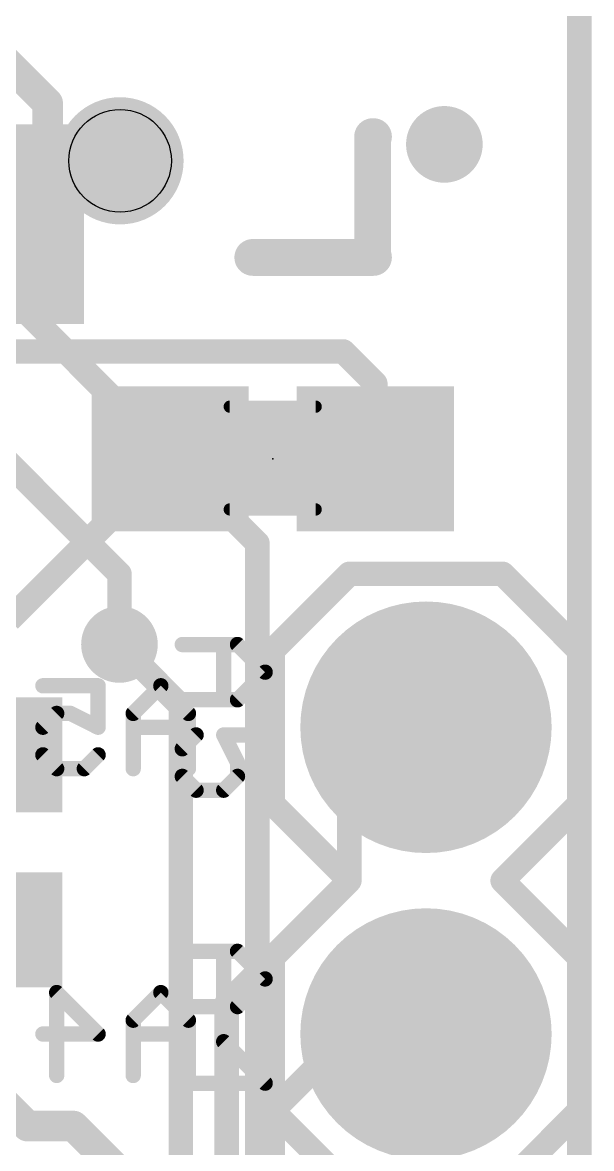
# Model space of a CAD drawing. Extents: x -41 to 66, y -12 to 41.
# Drawn here: x 15.71 to 20.42, y 25.72 to 35.04 of the extents above; entities that cross this region are included whole.
import ezdxf

# ---------------------------------------------------------------- set-up
doc = ezdxf.new("R2010")
doc.units = 0
for name, color, linetype in [('1', 12, 'CONTINUOUS'), ('16', 132, 'CONTINUOUS'), ('17', 110, 'CONTINUOUS'), ('18', 110, 'CONTINUOUS'), ('20', 53, 'CONTINUOUS'), ('21', 41, 'CONTINUOUS'), ('22', 40, 'CONTINUOUS'), ('23', 53, 'CONTINUOUS'), ('29', 253, 'CONTINUOUS'), ('31', 253, 'CONTINUOUS'), ('51', 53, 'CONTINUOUS')]:
    doc.layers.add(name, color=color, linetype=linetype)

# ---------------------------------------------------------------- blocks, each defined once
blk = doc.blocks.new('RECT')
blk.add_solid([(-0.5, -0.5), (0.5, -0.5), (-0.5, 0.5), (0.5, 0.5)])
blk = doc.blocks.new('ROUNDP')
at = {"const_width": 0.5}
blk.add_lwpolyline([(0, -0.25, 1), (0, 0.25, 1), (0, -0.25)], format="xyb", dxfattribs=at)
blk = doc.blocks.new('ROUNDV')
at = {"const_width": 0.5}
blk.add_lwpolyline([(0, -0.25, 1), (0, 0.25, 1), (0, -0.25)], format="xyb", dxfattribs=at)

msp = doc.modelspace()

# ---------------------------------------------------------------- linework, layer by layer
at = {"layer": '1'}
for points, const_width in [([(20.32, 38.1), (20.32, 0)], 0.2032), ([(15.494, 34.798), (15.915, 34.377)], 0.254), ([(15.915, 34.377), (15.915, 33.375)], 0.254), ([(15.915, 33.375), (15.915, 33.234)], 0.2032), ([(18.3642, 32.3215), (15.4686, 32.3215)], 0.2032), ([(18.63, 32.0557), (18.3642, 32.3215)], 0.2032), ([(18.63, 31.4325), (18.63, 32.0557)], 0.2032), ([(15.5965, 30.099), (16.93, 31.4325)], 0.2032), ([(17.018, 29.3878), (16.51, 29.8958)], 0.2032), ([(17.018, 23.8125), (17.018, 29.3878)], 0.2032), ([(18.923, 29.21), (18.415, 28.702)], 0.2032), ([(19.05, 29.21), (18.923, 29.21)], 0.2032), ([(18.415, 28.702), (18.415, 27.94)], 0.2032), ([(18.415, 27.94), (17.399, 26.924)], 0.2032), ([(17.399, 26.924), (17.399, 23.4315)], 0.2032), ([(18.415, 26.67), (17.78, 26.035)], 0.2032), ([(19.05, 26.67), (18.415, 26.67)], 0.2032), ([(17.78, 26.035), (17.78, 23.1775)], 0.2032)]:
    msp.add_lwpolyline(points, dxfattribs=dict(at, const_width=const_width))
for points, const_width in [([(15.9785, 34.377, 1), (15.8515, 34.377)], 0.127), ([(15.8701, 34.3321, 1), (15.9599, 34.4219)], 0.127), ([(15.9658, 33.375, 1), (15.8642, 33.375)], 0.1016), ([(15.8515, 33.375, 1), (15.9785, 33.375)], 0.127), ([(15.8642, 33.234, 1), (15.9658, 33.234)], 0.1016), ([(18.4001, 32.3574, 1), (18.3283, 32.2856)], 0.1016), ([(18.3642, 32.2707, 1), (18.3642, 32.3723)], 0.1016), ([(18.6808, 32.0557, 1), (18.5792, 32.0557)], 0.1016), ([(18.5941, 32.0198, 1), (18.6659, 32.0916)], 0.1016), ([(16.9659, 31.3966, 1), (16.8941, 31.4684)], 0.1016), ([(18.5792, 31.4325, 1), (18.6808, 31.4325)], 0.1016), ([(16.5459, 29.9317, 1), (16.4741, 29.8599)], 0.1016), ([(17.0688, 29.3878, 1), (16.9672, 29.3878)], 0.1016), ([(16.9821, 29.3519, 1), (17.0539, 29.4237)], 0.1016), ([(18.923, 29.2608, 1), (18.923, 29.1592)], 0.1016), ([(18.9589, 29.1741, 1), (18.8871, 29.2459)], 0.1016), ([(19.05, 29.1592, 1), (19.05, 29.2608)], 0.1016), ([(18.4658, 28.702, 1), (18.3642, 28.702)], 0.1016), ([(18.3791, 28.7379, 1), (18.4509, 28.6661)], 0.1016), ([(18.3642, 27.94, 1), (18.4658, 27.94)], 0.1016), ([(18.4509, 27.9041, 1), (18.3791, 27.9759)], 0.1016), ([(17.4498, 26.924, 1), (17.3482, 26.924)], 0.1016), ([(17.3631, 26.9599, 1), (17.4349, 26.8881)], 0.1016), ([(18.415, 26.7208, 1), (18.415, 26.6192)], 0.1016), ([(18.4509, 26.6341, 1), (18.3791, 26.7059)], 0.1016), ([(19.05, 26.6192, 1), (19.05, 26.7208)], 0.1016), ([(17.8308, 26.035, 1), (17.7292, 26.035)], 0.1016), ([(17.7441, 26.0709, 1), (17.8159, 25.9991)], 0.1016)]:
    msp.add_lwpolyline(points, format="xyb", dxfattribs=dict(at, const_width=const_width))
at = {"layer": '16'}
for points, const_width in [([(20.32, 38.1), (20.32, 0)], 0.2032), ([(17.653, 30.734), (12.954, 35.433)], 0.2032), ([(14.732, 32.258), (16.51, 30.48)], 0.2032), ([(17.653, 16.256), (17.653, 30.734)], 0.2032), ([(16.51, 29.8958), (16.51, 30.48)], 0.2032), ([(15.748, 25.908), (15.494, 26.162)], 0.254), ([(16.129, 25.908), (15.748, 25.908)], 0.254), ([(17.145, 24.892), (16.129, 25.908)], 0.254)]:
    msp.add_lwpolyline(points, dxfattribs=dict(at, const_width=const_width))
for points, const_width in [([(17.7038, 30.734, 1), (17.6022, 30.734)], 0.1016), ([(17.6171, 30.6981, 1), (17.6889, 30.7699)], 0.1016), ([(16.5608, 30.48, 1), (16.4592, 30.48)], 0.1016), ([(16.4741, 30.4441, 1), (16.5459, 30.5159)], 0.1016), ([(16.4592, 29.8958, 1), (16.5608, 29.8958)], 0.1016), ([(15.748, 25.9715, 1), (15.748, 25.8445)], 0.127), ([(15.7031, 25.8631, 1), (15.7929, 25.9529)], 0.127), ([(16.1739, 25.9529, 1), (16.0841, 25.8631)], 0.127), ([(16.129, 25.8445, 1), (16.129, 25.9715)], 0.127)]:
    msp.add_lwpolyline(points, format="xyb", dxfattribs=dict(at, const_width=const_width))
at = {"layer": '20', "const_width": 0.2032}
msp.add_lwpolyline([(20.32, 0), (20.32, 38.1)], dxfattribs=at)
at = {"layer": '20'}
msp.add_circle((16.515, 33.9), 0.425, dxfattribs=at)
at = {"layer": '21'}
for points, const_width in [([(18.6079, 33.118), (18.6079, 34.1)], 0.3048), ([(18.6079, 34.1), (18.615, 34.1)], 0.3048), ([(18.615, 33.1), (17.615, 33.1)], 0.3048), ([(17.0307, 29.8949), (17.4883, 29.8949)], 0.127), ([(17.3739, 29.8949), (17.3739, 29.4373)], 0.127), ([(17.4883, 29.8949), (17.7171, 29.6661)], 0.127), ([(17.7171, 29.6661), (17.4883, 29.4373)], 0.127), ([(17.4883, 29.4373), (17.0307, 29.4373)], 0.127), ([(17.0307, 29.0321), (17.1451, 29.1465)], 0.127), ([(17.7171, 29.1465), (17.3739, 29.1465)], 0.127), ([(17.3739, 29.1465), (17.4883, 28.9177)], 0.127), ([(17.7171, 28.6889), (17.7171, 29.1465)], 0.127), ([(17.0307, 28.8033), (17.0307, 29.0321)], 0.127), ([(17.4883, 28.9177), (17.4883, 28.8033)], 0.127), ([(17.1451, 28.6889), (17.0307, 28.8033)], 0.127), ([(17.4883, 28.8033), (17.3739, 28.6889)], 0.127), ([(17.3739, 28.6889), (17.1451, 28.6889)], 0.127), ([(17.0307, 27.3549), (17.4883, 27.3549)], 0.127), ([(17.3739, 27.3549), (17.3739, 26.8973)], 0.127), ([(17.4883, 27.3549), (17.7171, 27.1261)], 0.127), ([(17.7171, 27.1261), (17.4883, 26.8973)], 0.127), ([(17.4883, 26.8973), (17.0307, 26.8973)], 0.127), ([(17.7171, 26.2633), (17.3739, 26.6065)], 0.127), ([(17.3739, 26.6065), (17.3739, 26.1489)], 0.127), ([(17.0307, 26.2633), (17.7171, 26.2633)], 0.127)]:
    msp.add_lwpolyline(points, dxfattribs=dict(at, const_width=const_width))
for points, const_width in [([(18.6841, 34.1, 1), (18.5317, 34.1)], 0.1524), ([(18.6079, 34.1762, 1), (18.6079, 34.0238)], 0.1524), ([(18.615, 34.0238, 1), (18.615, 34.1762)], 0.1524), ([(17.615, 33.1762, 1), (17.615, 33.0238)], 0.1524), ([(18.5317, 33.118, 1), (18.6841, 33.118)], 0.1524), ([(18.615, 33.0238, 1), (18.615, 33.1762)], 0.1524), ([(17.0307, 29.9267, 1), (17.0307, 29.8632)], 0.0635), ([(17.4056, 29.8949, 1), (17.3421, 29.8949)], 0.0635), ([(17.5107, 29.9174, 1), (17.4658, 29.8725)], 0.0635), ([(17.4883, 29.8632, 1), (17.4883, 29.9267)], 0.0635), ([(17.7395, 29.6437, 1), (17.6946, 29.6886)], 0.0635), ([(17.6946, 29.6437, 1), (17.7395, 29.6886)], 0.0635), ([(17.0307, 29.4691, 1), (17.0307, 29.4056)], 0.0635), ([(17.3421, 29.4373, 1), (17.4056, 29.4373)], 0.0635), ([(17.4658, 29.4598, 1), (17.5107, 29.4149)], 0.0635), ([(17.4883, 29.4056, 1), (17.4883, 29.4691)], 0.0635), ([(17.1675, 29.124, 1), (17.1226, 29.169)], 0.0635), ([(17.4023, 29.1607, 1), (17.3455, 29.1323)], 0.0635), ([(17.3739, 29.1782, 1), (17.3739, 29.1148)], 0.0635), ([(17.7488, 29.1465, 1), (17.6853, 29.1465)], 0.0635), ([(17.7171, 29.1148, 1), (17.7171, 29.1782)], 0.0635), ([(17.0624, 29.0321, 1), (16.999, 29.0321)], 0.0635), ([(17.0082, 29.0546, 1), (17.0532, 29.0097)], 0.0635), ([(17.52, 28.9177, 1), (17.4565, 28.9177)], 0.0635), ([(17.4599, 28.9035, 1), (17.5167, 28.9319)], 0.0635), ([(17.0532, 28.8258, 1), (17.0082, 28.7809)], 0.0635), ([(16.999, 28.8033, 1), (17.0624, 28.8033)], 0.0635), ([(17.4565, 28.8033, 1), (17.52, 28.8033)], 0.0635), ([(17.5107, 28.7809, 1), (17.4658, 28.8258)], 0.0635), ([(17.1451, 28.7207, 1), (17.1451, 28.6572)], 0.0635), ([(17.1226, 28.6665, 1), (17.1675, 28.7114)], 0.0635), ([(17.3514, 28.7114, 1), (17.3963, 28.6665)], 0.0635), ([(17.3739, 28.6572, 1), (17.3739, 28.7207)], 0.0635), ([(17.6853, 28.6889, 1), (17.7488, 28.6889)], 0.0635), ([(17.0307, 27.3867, 1), (17.0307, 27.3232)], 0.0635), ([(17.4056, 27.3549, 1), (17.3421, 27.3549)], 0.0635), ([(17.5107, 27.3774, 1), (17.4658, 27.3325)], 0.0635), ([(17.4883, 27.3232, 1), (17.4883, 27.3867)], 0.0635), ([(17.7395, 27.1037, 1), (17.6946, 27.1486)], 0.0635), ([(17.6946, 27.1037, 1), (17.7395, 27.1486)], 0.0635), ([(17.0307, 26.9291, 1), (17.0307, 26.8656)], 0.0635), ([(17.4658, 26.9198, 1), (17.5107, 26.8749)], 0.0635), ([(17.4883, 26.8656, 1), (17.4883, 26.9291)], 0.0635), ([(17.3421, 26.8973, 1), (17.4056, 26.8973)], 0.0635), ([(17.3963, 26.629, 1), (17.3514, 26.584)], 0.0635), ([(17.4056, 26.6065, 1), (17.3421, 26.6065)], 0.0635), ([(17.0307, 26.2951, 1), (17.0307, 26.2316)], 0.0635), ([(17.6946, 26.2409, 1), (17.7395, 26.2858)], 0.0635), ([(17.7171, 26.2316, 1), (17.7171, 26.2951)], 0.0635), ([(17.3421, 26.1489, 1), (17.4056, 26.1489)], 0.0635)]:
    msp.add_lwpolyline(points, format="xyb", dxfattribs=dict(at, const_width=const_width))
at = {"layer": '22'}
for points, const_width in [([(18.415, 30.48), (17.78, 29.845)], 0.2032), ([(19.685, 30.48), (18.415, 30.48)], 0.2032), ([(20.32, 29.845), (19.685, 30.48)], 0.2032), ([(17.78, 29.845), (17.78, 28.575)], 0.2032), ([(20.32, 28.575), (20.32, 29.845)], 0.2032), ([(15.8755, 29.5535), (16.3331, 29.5535)], 0.127), ([(16.3331, 29.5535), (16.3331, 29.2103)], 0.127), ([(16.8527, 29.5535), (16.6239, 29.3247)], 0.127), ([(17.0815, 29.3247), (16.8527, 29.5535)], 0.127), ([(15.9899, 29.3247), (15.8755, 29.2103)], 0.127), ([(16.1043, 29.3247), (15.9899, 29.3247)], 0.127), ([(16.3331, 29.2103), (16.1043, 29.3247)], 0.127), ([(16.6239, 29.3247), (16.6239, 28.8671)], 0.127), ([(17.0815, 28.8671), (17.0815, 29.3247)], 0.127), ([(15.8755, 29.2103), (15.8755, 28.9815)], 0.127), ([(17.0815, 29.2103), (16.6239, 29.2103)], 0.127), ([(15.8755, 28.9815), (15.9899, 28.8671)], 0.127), ([(16.2187, 28.8671), (16.3331, 28.9815)], 0.127), ([(15.9899, 28.8671), (16.2187, 28.8671)], 0.127), ([(18.415, 27.94), (17.78, 28.575)], 0.2032), ([(20.32, 28.575), (19.685, 27.94)], 0.2032), ([(18.415, 27.94), (17.78, 27.305)], 0.2032), ([(20.32, 27.305), (19.685, 27.94)], 0.2032), ([(17.78, 27.305), (17.78, 26.035)], 0.2032), ([(20.32, 26.035), (20.32, 27.305)], 0.2032), ([(15.9899, 26.3271), (15.9899, 27.0135)], 0.127), ([(15.9899, 27.0135), (16.3331, 26.6703)], 0.127), ([(16.8527, 27.0135), (16.6239, 26.7847)], 0.127), ([(17.0815, 26.7847), (16.8527, 27.0135)], 0.127), ([(16.6239, 26.7847), (16.6239, 26.3271)], 0.127), ([(17.0815, 26.3271), (17.0815, 26.7847)], 0.127), ([(16.3331, 26.6703), (15.8755, 26.6703)], 0.127), ([(17.0815, 26.6703), (16.6239, 26.6703)], 0.127), ([(18.415, 25.4), (17.78, 26.035)], 0.2032), ([(20.32, 26.035), (19.685, 25.4)], 0.2032)]:
    msp.add_lwpolyline(points, dxfattribs=dict(at, const_width=const_width))
for points, const_width in [([(18.415, 30.5308, 1), (18.415, 30.4292)], 0.1016), ([(18.4509, 30.4441, 1), (18.3791, 30.5159)], 0.1016), ([(19.7209, 30.5159, 1), (19.6491, 30.4441)], 0.1016), ([(19.685, 30.4292, 1), (19.685, 30.5308)], 0.1016), ([(17.8308, 29.845, 1), (17.7292, 29.845)], 0.1016), ([(17.7441, 29.8809, 1), (17.8159, 29.8091)], 0.1016), ([(20.3708, 29.845, 1), (20.2692, 29.845)], 0.1016), ([(20.2841, 29.8091, 1), (20.3559, 29.8809)], 0.1016), ([(15.8755, 29.5852, 1), (15.8755, 29.5217)], 0.0635), ([(16.3648, 29.5535, 1), (16.3013, 29.5535)], 0.0635), ([(16.3331, 29.5217, 1), (16.3331, 29.5852)], 0.0635), ([(16.8752, 29.5759, 1), (16.8303, 29.531)], 0.0635), ([(16.8752, 29.531, 1), (16.8303, 29.5759)], 0.0635), ([(15.9899, 29.3564, 1), (15.9899, 29.2929)], 0.0635), ([(16.0123, 29.3022, 1), (15.9674, 29.3471)], 0.0635), ([(16.1185, 29.3531, 1), (16.0901, 29.2963)], 0.0635), ([(16.1043, 29.2929, 1), (16.1043, 29.3564)], 0.0635), ([(16.6557, 29.3247, 1), (16.5922, 29.3247)], 0.0635), ([(16.6015, 29.3471, 1), (16.6464, 29.3022)], 0.0635), ([(17.1133, 29.3247, 1), (17.0498, 29.3247)], 0.0635), ([(17.059, 29.3022, 1), (17.104, 29.3471)], 0.0635), ([(15.9072, 29.2103, 1), (15.8437, 29.2103)], 0.0635), ([(16.6239, 29.242, 1), (16.6239, 29.1785)], 0.0635), ([(17.0815, 29.1785, 1), (17.0815, 29.242)], 0.0635), ([(15.853, 29.2327, 1), (15.8979, 29.1878)], 0.0635), ([(16.3013, 29.2103, 1), (16.3648, 29.2103)], 0.0635), ([(16.3189, 29.1819, 1), (16.3473, 29.2387)], 0.0635), ([(15.8979, 29.0039, 1), (15.853, 28.959)], 0.0635), ([(15.8437, 28.9815, 1), (15.9072, 28.9815)], 0.0635), ([(16.3555, 28.959, 1), (16.3106, 29.0039)], 0.0635), ([(15.9899, 28.8988, 1), (15.9899, 28.8354)], 0.0635), ([(15.9674, 28.8446, 1), (16.0123, 28.8896)], 0.0635), ([(16.1962, 28.8896, 1), (16.2411, 28.8446)], 0.0635), ([(16.2187, 28.8354, 1), (16.2187, 28.8988)], 0.0635), ([(16.5922, 28.8671, 1), (16.6557, 28.8671)], 0.0635), ([(17.0498, 28.8671, 1), (17.1133, 28.8671)], 0.0635), ([(17.8159, 28.6109, 1), (17.7441, 28.5391)], 0.1016), ([(17.7292, 28.575, 1), (17.8308, 28.575)], 0.1016), ([(20.2692, 28.575, 1), (20.3708, 28.575)], 0.1016), ([(20.3559, 28.5391, 1), (20.2841, 28.6109)], 0.1016), ([(18.4509, 27.9041, 1), (18.3791, 27.9759)], 0.1016), ([(18.3791, 27.9041, 1), (18.4509, 27.9759)], 0.1016), ([(19.7209, 27.9759, 1), (19.6491, 27.9041)], 0.1016), ([(19.6491, 27.9759, 1), (19.7209, 27.9041)], 0.1016), ([(17.8308, 27.305, 1), (17.7292, 27.305)], 0.1016), ([(17.7441, 27.3409, 1), (17.8159, 27.2691)], 0.1016), ([(20.3708, 27.305, 1), (20.2692, 27.305)], 0.1016), ([(20.2841, 27.2691, 1), (20.3559, 27.3409)], 0.1016), ([(16.0216, 27.0135, 1), (15.9581, 27.0135)], 0.0635), ([(16.0123, 27.0359, 1), (15.9674, 26.991)], 0.0635), ([(16.8752, 27.0359, 1), (16.8303, 26.991)], 0.0635), ([(16.8752, 26.991, 1), (16.8303, 27.0359)], 0.0635), ([(16.6557, 26.7847, 1), (16.5922, 26.7847)], 0.0635), ([(16.6015, 26.8071, 1), (16.6464, 26.7622)], 0.0635), ([(17.1133, 26.7847, 1), (17.0498, 26.7847)], 0.0635), ([(17.059, 26.7622, 1), (17.104, 26.8071)], 0.0635), ([(15.8755, 26.702, 1), (15.8755, 26.6385)], 0.0635), ([(16.3106, 26.6478, 1), (16.3555, 26.6927)], 0.0635), ([(16.3331, 26.6385, 1), (16.3331, 26.702)], 0.0635), ([(16.6239, 26.702, 1), (16.6239, 26.6385)], 0.0635), ([(17.0815, 26.6385, 1), (17.0815, 26.702)], 0.0635), ([(15.9581, 26.3271, 1), (16.0216, 26.3271)], 0.0635), ([(16.5922, 26.3271, 1), (16.6557, 26.3271)], 0.0635), ([(17.0498, 26.3271, 1), (17.1133, 26.3271)], 0.0635), ([(17.8159, 26.0709, 1), (17.7441, 25.9991)], 0.1016), ([(20.3559, 25.9991, 1), (20.2841, 26.0709)], 0.1016), ([(17.7292, 26.035, 1), (17.8308, 26.035)], 0.1016), ([(20.2692, 26.035, 1), (20.3708, 26.035)], 0.1016)]:
    msp.add_lwpolyline(points, format="xyb", dxfattribs=dict(at, const_width=const_width))
at = {"layer": '23'}
msp.add_point((17.78, 31.4325), dxfattribs=at)
at = {"layer": '29', "const_width": 0.5266}
msp.add_lwpolyline([(16.515, 33.6367, 1), (16.515, 34.1633, 1), (16.515, 33.6367)], format="xyb", dxfattribs=at)
at = {"layer": '51', "const_width": 0.1016}
for points in [[(17.424, 31.8645), (18.136, 31.8645)], [(17.424, 31.0135), (18.136, 31.0135)]]:
    msp.add_lwpolyline(points, dxfattribs=at)
at = {"layer": '51', "const_width": 0.0508}
for points in [[(17.424, 31.8899, 1), (17.424, 31.8391)], [(18.136, 31.8391, 1), (18.136, 31.8899)], [(17.424, 31.0389, 1), (17.424, 30.9881)], [(18.136, 30.9881, 1), (18.136, 31.0389)]]:
    msp.add_lwpolyline(points, format="xyb", dxfattribs=at)

# ---------------------------------------------------------------- block references
at = {"layer": '1', "xscale": 0.4, "yscale": 1.45}
msp.add_blockref('RECT', (15.915, 33.375), dxfattribs=at)
at = {"layer": '1', "xscale": 1.1}
for p in [(16.93, 31.4325), (18.63, 31.4325)]:
    msp.add_blockref('RECT', p, dxfattribs=at)
at = {"layer": '1', "xscale": 0.75, "yscale": 1.8, "rotation": 90}
for p in [(15.035, 28.9825), (15.035, 27.5325)]:
    msp.add_blockref('RECT', p, dxfattribs=at)
at = {"layer": '17', "xscale": 1.8796, "yscale": 1.8796}
for p in [(19.05, 29.21), (19.05, 29.21), (19.05, 26.67), (19.05, 26.67)]:
    msp.add_blockref('ROUNDP', p, dxfattribs=at)
at = {"layer": '18', "xscale": 0.635, "yscale": 0.635}
for p in [(19.2024, 34.036), (19.2024, 34.036), (16.51, 29.8958), (16.51, 29.8958)]:
    msp.add_blockref('ROUNDV', p, dxfattribs=at)
at = {"layer": '21', "xscale": 0.4572, "yscale": 0.762}
msp.add_blockref('RECT', (17.78, 31.4325), dxfattribs=at)
at = {"layer": '29'}
for name, p, xscale, yscale in [('RECT', (15.915, 33.375), 0.6032, 1.6532), ('RECT', (16.93, 31.4325), 1.3032, 1.2032), ('RECT', (18.63, 31.4325), 1.3032, 1.2032), ('ROUNDP', (19.05, 29.21), 2.0828, 2.0828), ('ROUNDP', (19.05, 26.67), 2.0828, 2.0828)]:
    msp.add_blockref(name, p, dxfattribs=dict(at, xscale=xscale, yscale=yscale))
at = {"layer": '29', "xscale": 0.9532, "yscale": 2.0032, "rotation": 90}
for p in [(15.035, 28.9825), (15.035, 27.5325)]:
    msp.add_blockref('RECT', p, dxfattribs=at)
at = {"layer": '31', "xscale": 0.4, "yscale": 1.45}
msp.add_blockref('RECT', (15.915, 33.375), dxfattribs=at)
at = {"layer": '31', "xscale": 1.1}
for p in [(16.93, 31.4325), (18.63, 31.4325)]:
    msp.add_blockref('RECT', p, dxfattribs=at)
at = {"layer": '31', "xscale": 0.75, "yscale": 1.8, "rotation": 90}
for p in [(15.035, 28.9825), (15.035, 27.5325)]:
    msp.add_blockref('RECT', p, dxfattribs=at)
at = {"layer": '51', "xscale": 0.5001, "yscale": 0.95}
for p in [(17.1919, 31.4376), (18.3603, 31.4376)]:
    msp.add_blockref('RECT', p, dxfattribs=at)

doc.saveas('drawing.dxf')
